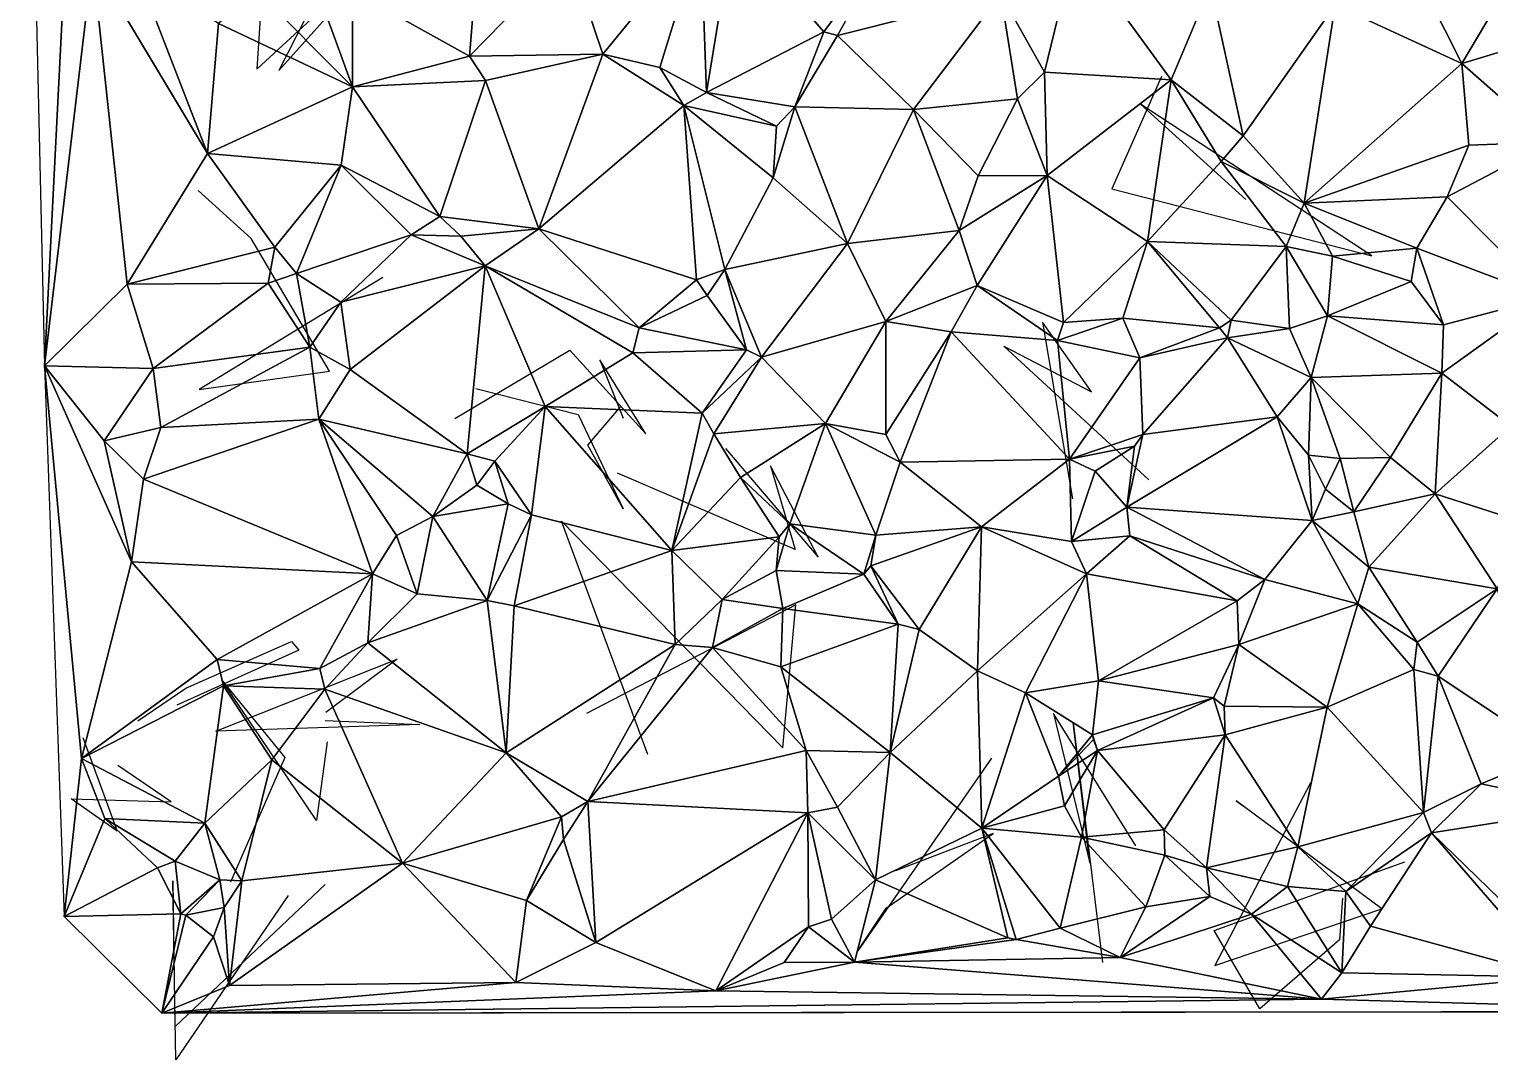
# Model space of a CAD drawing. Header units: metres. Extents: x -15.9 to 15.6, y -15.7 to 15.5.
# Drawn here: x -14.92 to -4.05, y -15.34 to -7.66 of the extents above; entities that cross this region are included whole.
import ezdxf

# ---------------------------------------------------------------- set-up
doc = ezdxf.new("R2010")
doc.units = ezdxf.units.M
doc.layers.add('CRACKS', color=1, linetype='Continuous')
doc.layers.add('STREET_MESH', color=7, linetype='Continuous')

msp = doc.modelspace()

# ---------------------------------------------------------------- linework, layer by layer
at = {"layer": 'CRACKS'}
for points in [[(-12.678, -7.211, 0.1), (-13.064, -7.972, 0.1), (-12.235, -7.046, 0.1), (-13.227, -7.959, 0.1), (-13.14, -6.635, 0.1)], [(-6.494, -8.016, 0.1), (-6.863, -8.855, 0.1), (-4.926, -9.354, 0.1), (-6.65, -8.222, 0.1), (-5.864, -8.933, 0.1)], [(-12.291, -9.514, 0.1), (-13.658, -10.349, 0.1), (-12.688, -10.213, 0.1), (-13.271, -9.225, 0.1), (-13.666, -8.865, 0.1)], [(-6.588, -11.022, 0.1), (-7.666, -10.027, 0.1), (-7.013, -10.366, 0.1), (-7.38, -9.848, 0.1), (-7.155, -11.162, 0.1)], [(-11.754, -10.565, 0.1), (-10.897, -10.055, 0.1), (-10.333, -10.678, 0.1), (-10.676, -10.128, 0.1), (-10.501, -10.563, 0.1)], [(-11.597, -10.342, 0.1), (-10.835, -10.535, 0.1), (-10.5, -11.238, 0.1), (-10.765, -10.762, 0.1), (-10.521, -10.477, 0.1)], [(-9.739, -10.788, 0.1), (-9.05, -11.598, 0.1), (-9.403, -10.917, 0.1), (-9.221, -11.541, 0.1), (-10.542, -10.972, 0.1)], [(-10.318, -13.067, 0.1), (-10.959, -11.329, 0.1), (-9.312, -13.018, 0.1), (-9.216, -11.952, 0.1), (-10.774, -12.761, 0.1)], [(-14.114, -12.817, 0.1), (-13.758, -12.573, 0.1), (-12.97, -12.226, 0.1), (-12.917, -12.29, 0.1), (-13.825, -12.701, 0.1)], [(-12.719, -12.814, 0.1), (-12.016, -12.844, 0.1), (-13.533, -12.893, 0.1), (-12.183, -12.358, 0.1), (-12.716, -12.754, 0.1)], [(-12.705, -12.972, 0.1), (-12.784, -13.56, 0.1), (-13.488, -12.513, 0.1), (-13.02, -13.09, 0.1), (-13.425, -14.018, 0.1)], [(-6.685, -13.747, 0.1), (-7.296, -12.763, 0.1), (-7.027, -13.878, 0.1), (-7.151, -12.83, 0.1), (-6.931, -14.618, 0.1)], [(-14.523, -12.94, 0.1), (-14.269, -13.638, 0.1), (-14.611, -13.397, 0.1), (-13.866, -13.419, 0.1), (-14.263, -13.15, 0.1)], [(-7.758, -13.095, 0.1), (-8.755, -14.531, 0.1), (-8.543, -14.211, 0.1), (-7.747, -13.655, 0.1), (-8.474, -13.933, 0.1)], [(-5.383, -13.278, 0.1), (-6.095, -14.639, 0.1), (-4.852, -14.218, 0.1), (-5.938, -13.412, 0.1), (-5.876, -13.457, 0.1)], [(-5.145, -14.137, 0.1), (-5.168, -14.449, 0.1), (-5.762, -14.962, 0.1), (-6.101, -14.379, 0.1), (-4.682, -13.866, 0.1)], [(-12.996, -14.118, 0.1), (-13.832, -15.342, 0.1), (-13.853, -14.009, 0.1), (-13.84, -15.096, 0.1), (-12.72, -14.037, 0.1)]]:
    msp.add_polyline3d(points, dxfattribs=at)
at = {"layer": 'STREET_MESH'}
for points in [[(-14.638, -6.783), (-14.923, -5.227), (-14.809, -10.172)], [(-14.452, -7.161), (-14.638, -6.783), (-14.809, -10.172)], [(-12.517, -7.38), (-11.644, -7.866), (-11.563, -6.857)], [(-11.644, -7.866), (-10.902, -7.107), (-11.563, -6.857)], [(-9.922, -6.956), (-10.902, -7.107), (-10.652, -7.851)], [(-10.228, -7.95), (-9.922, -6.956), (-10.652, -7.851)], [(-9.922, -6.956), (-10.228, -7.95), (-9.881, -8.135)], [(-9.68, -6.908), (-9.922, -6.956), (-9.881, -8.135)], [(-9.006, -7.685), (-9.68, -6.908), (-9.881, -8.135)], [(-9.68, -6.908), (-9.006, -7.685), (-8.533, -7.042)], [(-4.763, -6.914), (-5.201, -7.486), (-4.258, -7.919)], [(-3.659, -6.912), (-4.763, -6.914), (-4.258, -7.919)], [(-3.705, -7.754), (-3.659, -6.912), (-4.258, -7.919)], [(-9.006, -7.685), (-8.904, -7.712), (-8.533, -7.042)], [(-8.904, -7.712), (-7.688, -7.403), (-8.533, -7.042)], [(-7.139, -7.057), (-7.688, -7.403), (-7.363, -7.986)], [(-6.422, -8.041), (-7.139, -7.057), (-7.363, -7.986)], [(-6.129, -7.345), (-7.139, -7.057), (-6.422, -8.041)], [(-14.195, -9.565), (-14.452, -7.161), (-14.809, -10.172)], [(-14.452, -7.161), (-14.195, -9.565), (-13.595, -8.59)], [(-14.118, -7.242), (-14.452, -7.161), (-13.595, -8.59)], [(-10.652, -7.851), (-10.902, -7.107), (-11.644, -7.866)], [(-13.514, -7.623), (-14.118, -7.242), (-13.595, -8.59)], [(-13.23, -7.374), (-13.514, -7.623), (-12.516, -8.095)], [(-13.23, -7.374), (-12.516, -8.095), (-12.774, -7.383)], [(-12.516, -8.095), (-12.517, -7.38), (-12.774, -7.383)], [(-12.517, -7.38), (-12.516, -8.095), (-11.644, -7.866)], [(-6.129, -7.345), (-6.422, -8.041), (-5.886, -8.458)], [(-5.201, -7.486), (-6.129, -7.345), (-5.886, -8.458)], [(-7.688, -7.403), (-8.904, -7.712), (-8.34, -8.263)], [(-7.565, -8.183), (-7.688, -7.403), (-8.34, -8.263)], [(-7.688, -7.403), (-7.565, -8.183), (-7.363, -7.986)], [(-5.201, -7.486), (-5.886, -8.458), (-5.431, -8.961)], [(-4.258, -7.919), (-5.201, -7.486), (-5.431, -8.961)], [(-12.516, -8.095), (-13.514, -7.623), (-13.595, -8.59)], [(-9.223, -8.244), (-9.006, -7.685), (-9.881, -8.135)], [(-9.223, -8.244), (-8.904, -7.712), (-9.006, -7.685)], [(-8.904, -7.712), (-9.223, -8.244), (-8.34, -8.263)], [(-3.592, -8.506), (-3.705, -7.754), (-4.258, -7.919)], [(-12.516, -8.095), (-11.526, -8.046), (-11.644, -7.866)], [(-11.526, -8.046), (-10.652, -7.851), (-11.644, -7.866)], [(-11.526, -8.046), (-11.129, -9.152), (-10.652, -7.851)], [(-10.652, -7.851), (-11.129, -9.152), (-10.049, -8.232)], [(-10.228, -7.95), (-10.652, -7.851), (-10.049, -8.232)], [(-4.204, -8.529), (-4.258, -7.919), (-5.431, -8.961)], [(-3.592, -8.506), (-4.258, -7.919), (-4.204, -8.529)], [(-12.516, -8.095), (-11.866, -9.061), (-11.526, -8.046)], [(-11.526, -8.046), (-11.866, -9.061), (-11.129, -9.152)], [(-9.881, -8.135), (-10.228, -7.95), (-10.049, -8.232)], [(-7.565, -8.183), (-7.345, -8.755), (-7.363, -7.986)], [(-7.345, -8.755), (-6.422, -8.041), (-7.363, -7.986)], [(-7.345, -8.755), (-6.597, -9.246), (-6.422, -8.041)], [(-6.597, -9.246), (-6.049, -8.65), (-6.422, -8.041)], [(-6.422, -8.041), (-6.049, -8.65), (-5.886, -8.458)], [(-12.6, -8.677), (-12.516, -8.095), (-13.595, -8.59)], [(-11.866, -9.061), (-12.516, -8.095), (-12.6, -8.677)], [(-9.36, -8.386), (-9.881, -8.135), (-10.049, -8.232)], [(-9.36, -8.386), (-9.223, -8.244), (-9.881, -8.135)], [(-11.129, -9.152), (-9.956, -9.532), (-10.049, -8.232)], [(-9.744, -9.454), (-9.384, -8.771), (-10.049, -8.232)], [(-9.956, -9.532), (-9.744, -9.454), (-10.049, -8.232)], [(-9.384, -8.771), (-9.36, -8.386), (-10.049, -8.232)], [(-8.832, -9.261), (-9.223, -8.244), (-9.384, -8.771)], [(-9.223, -8.244), (-9.36, -8.386), (-9.384, -8.771)], [(-9.223, -8.244), (-8.832, -9.261), (-8.34, -8.263)], [(-8.832, -9.261), (-8, -9.164), (-8.34, -8.263)], [(-7.858, -8.757), (-7.565, -8.183), (-8.34, -8.263)], [(-8, -9.164), (-7.858, -8.757), (-8.34, -8.263)], [(-7.858, -8.757), (-7.345, -8.755), (-7.565, -8.183)], [(-5.886, -8.458), (-6.049, -8.65), (-5.431, -8.961)], [(-14.195, -9.565), (-13.095, -9.288), (-13.595, -8.59)], [(-13.095, -9.288), (-12.6, -8.677), (-13.595, -8.59)], [(-4.367, -8.913), (-4.204, -8.529), (-5.431, -8.961)], [(-4.367, -8.913), (-3.592, -8.506), (-4.204, -8.529)], [(-3.622, -9.663), (-3.592, -8.506), (-4.367, -8.913)], [(-13.095, -9.288), (-12.934, -9.484), (-12.6, -8.677)], [(-12.934, -9.484), (-12.08, -9.197), (-12.6, -8.677)], [(-12.08, -9.197), (-11.866, -9.061), (-12.6, -8.677)], [(-6.049, -8.65), (-6.597, -9.246), (-5.565, -9.284)], [(-6.049, -8.65), (-5.565, -9.284), (-5.431, -8.961)], [(-9.744, -9.454), (-8.832, -9.261), (-9.384, -8.771)], [(-7.345, -8.755), (-8, -9.164), (-7.866, -9.575)], [(-7.858, -8.757), (-8, -9.164), (-7.345, -8.755)], [(-7.223, -9.849), (-7.345, -8.755), (-7.866, -9.575)], [(-7.223, -9.849), (-6.597, -9.246), (-7.345, -8.755)], [(-4.593, -9.297), (-4.367, -8.913), (-5.431, -8.961)], [(-3.622, -9.663), (-4.367, -8.913), (-4.593, -9.297)], [(-5.565, -9.284), (-5.219, -9.355), (-5.431, -8.961)], [(-5.219, -9.355), (-4.593, -9.297), (-5.431, -8.961)], [(-11.71, -9.207), (-11.866, -9.061), (-12.08, -9.197)], [(-11.866, -9.061), (-11.71, -9.207), (-11.129, -9.152)], [(-12.08, -9.197), (-12.934, -9.484), (-12.603, -9.699)], [(-11.529, -9.427), (-12.08, -9.197), (-12.603, -9.699)], [(-11.529, -9.427), (-11.71, -9.207), (-12.08, -9.197)], [(-11.71, -9.207), (-11.529, -9.427), (-11.129, -9.152)], [(-11.529, -9.427), (-10.383, -9.888), (-11.129, -9.152)], [(-10.383, -9.888), (-9.956, -9.532), (-11.129, -9.152)], [(-8, -9.164), (-8.832, -9.261), (-8.545, -9.842)], [(-8, -9.164), (-8.545, -9.842), (-7.866, -9.575)], [(-14.195, -9.565), (-13.143, -9.557), (-13.095, -9.288)], [(-13.143, -9.557), (-12.934, -9.484), (-13.095, -9.288)], [(-9.744, -9.454), (-9.471, -10.108), (-8.832, -9.261)], [(-8.832, -9.261), (-9.471, -10.108), (-8.545, -9.842)], [(-6.597, -9.246), (-7.223, -9.849), (-6.782, -9.816)], [(-6.597, -9.246), (-6.782, -9.816), (-6.061, -9.888)], [(-5.565, -9.284), (-6.597, -9.246), (-5.975, -9.833)], [(-5.975, -9.833), (-6.597, -9.246), (-6.061, -9.888)], [(-5.541, -9.893), (-5.565, -9.284), (-5.975, -9.833)], [(-5.565, -9.284), (-5.541, -9.893), (-5.257, -9.8)], [(-5.219, -9.355), (-5.565, -9.284), (-5.257, -9.8)], [(-5.219, -9.355), (-4.635, -9.543), (-4.593, -9.297)], [(-4.635, -9.543), (-4.394, -9.868), (-4.593, -9.297)], [(-4.394, -9.868), (-3.622, -9.663), (-4.593, -9.297)], [(-12.533, -10.2), (-11.529, -9.427), (-12.603, -9.699)], [(-11.529, -9.427), (-12.533, -10.2), (-11.662, -10.828)], [(-11.529, -9.427), (-11.662, -10.828), (-11.081, -10.475)], [(-10.429, -10.076), (-11.529, -9.427), (-11.081, -10.475)], [(-11.529, -9.427), (-10.429, -10.076), (-10.383, -9.888)], [(-9.876, -9.649), (-9.744, -9.454), (-9.956, -9.532)], [(-9.876, -9.649), (-9.584, -10.052), (-9.744, -9.454)], [(-9.584, -10.052), (-9.471, -10.108), (-9.744, -9.454)], [(-4.635, -9.543), (-5.219, -9.355), (-5.257, -9.8)], [(-14, -10.193), (-14.195, -9.565), (-14.809, -10.172)], [(-13.143, -9.557), (-14.195, -9.565), (-14, -10.193)], [(-13.143, -9.557), (-14, -10.193), (-12.833, -10.032)], [(-12.934, -9.484), (-13.143, -9.557), (-12.833, -10.032)], [(-12.603, -9.699), (-12.934, -9.484), (-12.833, -10.032)], [(-10.383, -9.888), (-9.876, -9.649), (-9.956, -9.532)], [(-4.394, -9.868), (-4.635, -9.543), (-5.257, -9.8)], [(-9.584, -10.052), (-9.876, -9.649), (-10.383, -9.888)], [(-8.545, -9.842), (-8.06, -9.92), (-7.866, -9.575)], [(-8.06, -9.92), (-7.266, -9.984), (-7.866, -9.575)], [(-7.266, -9.984), (-7.223, -9.849), (-7.866, -9.575)], [(-3.893, -10.622), (-3.622, -9.663), (-4.406, -10.227)], [(-3.622, -9.663), (-4.394, -9.868), (-4.406, -10.227)], [(-12.533, -10.2), (-12.603, -9.699), (-12.833, -10.032)], [(-10.429, -10.076), (-9.584, -10.052), (-10.383, -9.888)], [(-8.545, -9.842), (-9.471, -10.108), (-8.995, -10.602)], [(-8.545, -10.683), (-8.545, -9.842), (-8.995, -10.602)], [(-8.545, -10.683), (-8.06, -9.92), (-8.545, -9.842)], [(-7.223, -9.849), (-7.266, -9.984), (-6.782, -9.816)], [(-7.266, -9.984), (-6.654, -10.112), (-6.782, -9.816)], [(-6.782, -9.816), (-6.654, -10.112), (-6.061, -9.888)], [(-6.654, -10.112), (-6.002, -9.963), (-6.061, -9.888)], [(-6.002, -9.963), (-5.975, -9.833), (-6.061, -9.888)], [(-6.002, -9.963), (-5.541, -9.893), (-5.975, -9.833)], [(-5.378, -10.259), (-5.541, -9.893), (-6.002, -9.963)], [(-5.541, -9.893), (-5.378, -10.259), (-5.257, -9.8)], [(-5.257, -9.8), (-5.378, -10.259), (-4.406, -10.227)], [(-4.394, -9.868), (-5.257, -9.8), (-4.406, -10.227)], [(-8.545, -10.683), (-8.439, -10.889), (-8.06, -9.92)], [(-8.439, -10.889), (-7.179, -10.868), (-8.06, -9.92)], [(-7.179, -10.868), (-7.266, -9.984), (-8.06, -9.92)], [(-7.179, -10.868), (-6.654, -10.112), (-7.266, -9.984)], [(-6.654, -10.112), (-6.632, -10.685), (-6.002, -9.963)], [(-6.002, -9.963), (-6.632, -10.685), (-5.631, -10.553)], [(-5.378, -10.259), (-6.002, -9.963), (-5.631, -10.553)], [(-14, -10.193), (-13.943, -10.631), (-12.833, -10.032)], [(-13.943, -10.631), (-12.768, -10.57), (-12.833, -10.032)], [(-12.768, -10.57), (-12.533, -10.2), (-12.833, -10.032)], [(-9.913, -10.525), (-10.429, -10.076), (-11.081, -10.475)], [(-9.584, -10.052), (-10.429, -10.076), (-9.913, -10.525)], [(-9.471, -10.108), (-9.584, -10.052), (-9.913, -10.525)], [(-9.827, -10.68), (-9.471, -10.108), (-9.913, -10.525)], [(-9.471, -10.108), (-9.827, -10.68), (-8.995, -10.602)], [(-6.654, -10.112), (-7.179, -10.868), (-6.632, -10.685)], [(-14.533, -13.098), (-14.809, -10.172), (-14.662, -14.275)], [(-14.533, -13.098), (-14.162, -11.632), (-14.809, -10.172)], [(-14.162, -11.632), (-14.366, -10.731), (-14.809, -10.172)], [(-14.366, -10.731), (-14, -10.193), (-14.809, -10.172)], [(-13.943, -10.631), (-14, -10.193), (-14.366, -10.731)], [(-12.533, -10.2), (-12.768, -10.57), (-11.662, -10.828)], [(-5.399, -10.837), (-5.378, -10.259), (-5.631, -10.553)], [(-5.399, -10.837), (-5.162, -10.863), (-5.378, -10.259)], [(-4.406, -10.227), (-5.378, -10.259), (-4.788, -10.855)], [(-5.378, -10.259), (-5.162, -10.863), (-4.788, -10.855)], [(-4.456, -11.125), (-4.406, -10.227), (-4.788, -10.855)], [(-4.456, -11.125), (-3.893, -10.622), (-4.406, -10.227)], [(-11.662, -10.828), (-11.456, -10.883), (-11.081, -10.475)], [(-11.456, -10.883), (-11.184, -11.283), (-11.081, -10.475)], [(-11.184, -11.283), (-10.139, -11.547), (-11.081, -10.475)], [(-10.139, -11.547), (-9.913, -10.525), (-11.081, -10.475)], [(-10.139, -11.547), (-9.827, -10.68), (-9.913, -10.525)], [(-14.073, -11.017), (-13.943, -10.631), (-14.366, -10.731)], [(-14.073, -11.017), (-12.768, -10.57), (-13.943, -10.631)], [(-12.768, -10.57), (-14.073, -11.017), (-12.368, -11.722)], [(-12.188, -11.436), (-12.768, -10.57), (-12.368, -11.722)], [(-12.768, -10.57), (-11.918, -11.294), (-11.662, -10.828)], [(-12.188, -11.436), (-11.918, -11.294), (-12.768, -10.57)], [(-9.827, -10.68), (-9.627, -11.004), (-8.995, -10.602)], [(-9.627, -11.004), (-9.259, -11.349), (-8.995, -10.602)], [(-9.259, -11.349), (-8.62, -11.433), (-8.995, -10.602)], [(-8.62, -11.433), (-8.439, -10.889), (-8.995, -10.602)], [(-8.439, -10.889), (-8.545, -10.683), (-8.995, -10.602)], [(-6.632, -10.685), (-6.752, -11.225), (-5.631, -10.553)], [(-6.752, -11.225), (-5.371, -11.324), (-5.631, -10.553)], [(-5.371, -11.324), (-5.399, -10.837), (-5.631, -10.553)], [(-3.776, -11.345), (-3.893, -10.622), (-4.456, -11.125)], [(-14.073, -11.017), (-14.366, -10.731), (-14.162, -11.632)], [(-10.139, -11.547), (-9.627, -11.004), (-9.827, -10.68)], [(-7.179, -10.868), (-6.694, -10.771), (-6.632, -10.685)], [(-6.694, -10.771), (-6.752, -11.225), (-6.632, -10.685)], [(-11.918, -11.294), (-11.591, -11.062), (-11.662, -10.828)], [(-11.591, -11.062), (-11.456, -10.883), (-11.662, -10.828)], [(-7.179, -10.868), (-8.439, -10.889), (-7.832, -11.372)], [(-7.163, -11.481), (-7.179, -10.868), (-7.832, -11.372)], [(-6.694, -10.771), (-7.179, -10.868), (-6.986, -10.956)], [(-6.986, -10.956), (-7.179, -10.868), (-7.163, -11.481)], [(-6.694, -10.771), (-6.986, -10.956), (-6.752, -11.225)], [(-5.399, -10.837), (-5.371, -11.324), (-5.271, -11.092)], [(-5.162, -10.863), (-5.399, -10.837), (-5.271, -11.092)], [(-5.061, -11.26), (-5.162, -10.863), (-5.271, -11.092)], [(-5.162, -10.863), (-5.061, -11.26), (-4.788, -10.855)], [(-5.061, -11.26), (-4.456, -11.125), (-4.788, -10.855)], [(-11.591, -11.062), (-11.357, -11.201), (-11.456, -10.883)], [(-11.456, -10.883), (-11.357, -11.201), (-11.184, -11.283)], [(-8.439, -10.889), (-8.62, -11.433), (-7.832, -11.372)], [(-6.752, -11.225), (-6.986, -10.956), (-7.163, -11.481)], [(-14.073, -11.017), (-14.162, -11.632), (-12.368, -11.722)], [(-11.918, -11.294), (-11.357, -11.201), (-11.591, -11.062)], [(-9.339, -11.447), (-9.627, -11.004), (-10.139, -11.547)], [(-9.627, -11.004), (-9.339, -11.447), (-9.259, -11.349)], [(-5.371, -11.324), (-5.061, -11.26), (-5.271, -11.092)], [(-5.061, -11.26), (-4.949, -11.672), (-4.456, -11.125)], [(-4.949, -11.672), (-3.993, -11.833), (-4.456, -11.125)], [(-3.993, -11.833), (-3.776, -11.345), (-4.456, -11.125)], [(-11.918, -11.294), (-12.188, -11.436), (-12.034, -11.871)], [(-11.514, -11.921), (-11.918, -11.294), (-12.034, -11.871)], [(-11.357, -11.201), (-11.918, -11.294), (-11.514, -11.921)], [(-11.357, -11.201), (-11.514, -11.921), (-11.184, -11.283)], [(-11.514, -11.921), (-11.312, -11.96), (-11.184, -11.283)], [(-11.312, -11.96), (-10.139, -11.547), (-11.184, -11.283)], [(-6.752, -11.225), (-7.163, -11.481), (-6.729, -11.438)], [(-5.724, -11.765), (-6.752, -11.225), (-6.729, -11.438)], [(-5.371, -11.324), (-6.752, -11.225), (-5.724, -11.765)], [(-4.949, -11.672), (-5.061, -11.26), (-5.371, -11.324)], [(-9.363, -11.698), (-8.71, -11.725), (-9.259, -11.349)], [(-9.339, -11.447), (-9.363, -11.698), (-9.259, -11.349)], [(-8.71, -11.725), (-8.62, -11.433), (-9.259, -11.349)], [(-8.62, -11.433), (-8.658, -11.662), (-7.832, -11.372)], [(-8.658, -11.662), (-8.296, -12.136), (-7.832, -11.372)], [(-8.296, -12.136), (-7.864, -12.445), (-7.832, -11.372)], [(-7.864, -12.445), (-7.052, -11.722), (-7.832, -11.372)], [(-7.052, -11.722), (-7.163, -11.481), (-7.832, -11.372)], [(-5.032, -11.944), (-5.371, -11.324), (-5.724, -11.765)], [(-5.032, -11.944), (-4.949, -11.672), (-5.371, -11.324)], [(-12.034, -11.871), (-12.188, -11.436), (-12.368, -11.722)], [(-9.763, -11.912), (-9.339, -11.447), (-10.139, -11.547)], [(-9.363, -11.698), (-9.339, -11.447), (-9.763, -11.912)], [(-8.71, -11.725), (-8.658, -11.662), (-8.62, -11.433)], [(-7.163, -11.481), (-7.052, -11.722), (-6.729, -11.438)], [(-7.052, -11.722), (-5.929, -11.924), (-6.729, -11.438)], [(-5.929, -11.924), (-5.724, -11.765), (-6.729, -11.438)], [(-13.525, -12.36), (-14.162, -11.632), (-14.533, -13.098)], [(-14.162, -11.632), (-13.525, -12.36), (-12.368, -11.722)], [(-10.139, -11.547), (-11.312, -11.96), (-10.113, -12.248)], [(-9.763, -11.912), (-10.139, -11.547), (-10.113, -12.248)], [(-13.525, -12.36), (-12.76, -12.426), (-12.368, -11.722)], [(-12.76, -12.426), (-12.401, -12.235), (-12.368, -11.722)], [(-12.401, -12.235), (-12.034, -11.871), (-12.368, -11.722)], [(-9.313, -11.979), (-9.363, -11.698), (-9.763, -11.912)], [(-9.363, -11.698), (-9.313, -11.979), (-8.71, -11.725)], [(-9.313, -11.979), (-8.454, -12.097), (-8.71, -11.725)], [(-8.454, -12.097), (-8.658, -11.662), (-8.71, -11.725)], [(-8.296, -12.136), (-8.658, -11.662), (-8.454, -12.097)], [(-7.052, -11.722), (-7.864, -12.445), (-7.505, -12.609)], [(-6.961, -12.518), (-7.052, -11.722), (-7.505, -12.609)], [(-6.961, -12.518), (-5.929, -11.924), (-7.052, -11.722)], [(-5.032, -11.944), (-4.589, -12.23), (-4.949, -11.672)], [(-4.949, -11.672), (-4.589, -12.23), (-3.993, -11.833)], [(-5.929, -11.924), (-5.918, -12.247), (-5.724, -11.765)], [(-5.918, -12.247), (-5.032, -11.944), (-5.724, -11.765)], [(-3.993, -11.833), (-4.589, -12.23), (-4.434, -12.485)], [(-3.57, -13.057), (-3.993, -11.833), (-4.434, -12.485)], [(-12.401, -12.235), (-11.514, -11.921), (-12.034, -11.871)], [(-11.514, -11.921), (-12.401, -12.235), (-11.372, -13.054)], [(-11.312, -11.96), (-11.514, -11.921), (-11.372, -13.054)], [(-11.312, -11.96), (-11.372, -13.054), (-10.113, -12.248)], [(-9.837, -12.271), (-9.763, -11.912), (-10.113, -12.248)], [(-9.313, -11.979), (-9.763, -11.912), (-9.837, -12.271)], [(-5.918, -12.247), (-5.929, -11.924), (-6.961, -12.518)], [(-5.032, -11.944), (-5.918, -12.247), (-5.26, -12.716)], [(-4.613, -12.435), (-5.032, -11.944), (-5.26, -12.716)], [(-5.032, -11.944), (-4.613, -12.435), (-4.589, -12.23)], [(-9.313, -11.979), (-9.837, -12.271), (-9.326, -12.414)], [(-8.454, -12.097), (-9.313, -11.979), (-9.326, -12.414)], [(-8.514, -13.053), (-8.454, -12.097), (-9.326, -12.414)], [(-8.514, -13.053), (-8.296, -12.136), (-8.454, -12.097)], [(-8.296, -12.136), (-8.514, -13.053), (-7.864, -12.445)], [(-12.401, -12.235), (-12.76, -12.426), (-12.722, -12.58)], [(-12.401, -12.235), (-12.722, -12.58), (-11.372, -13.054)], [(-11.372, -13.054), (-10.764, -13.417), (-10.113, -12.248)], [(-10.764, -13.417), (-9.837, -12.271), (-10.113, -12.248)], [(-9.837, -12.271), (-10.764, -13.417), (-9.139, -13.038)], [(-9.326, -12.414), (-9.837, -12.271), (-9.139, -13.038)], [(-6.105, -12.645), (-5.918, -12.247), (-6.961, -12.518)], [(-5.918, -12.247), (-6.105, -12.645), (-6.026, -12.707)], [(-5.918, -12.247), (-6.026, -12.707), (-5.26, -12.716)], [(-4.589, -12.23), (-4.613, -12.435), (-4.434, -12.485)], [(-13.477, -12.557), (-13.525, -12.36), (-14.533, -13.098)], [(-12.76, -12.426), (-13.525, -12.36), (-13.477, -12.557)], [(-12.722, -12.58), (-12.76, -12.426), (-13.477, -12.557)], [(-8.514, -13.053), (-9.326, -12.414), (-9.139, -13.038)], [(-7.864, -12.445), (-8.514, -13.053), (-7.831, -13.617)], [(-7.864, -12.445), (-7.831, -13.617), (-7.505, -12.609)], [(-4.541, -13.5), (-4.613, -12.435), (-5.26, -12.716)], [(-4.613, -12.435), (-4.541, -13.5), (-4.434, -12.485)], [(-4.434, -12.485), (-4.541, -13.5), (-4.112, -13.287)], [(-3.57, -13.057), (-4.434, -12.485), (-4.112, -13.287)], [(-13.477, -12.557), (-14.533, -13.098), (-13.615, -13.58)], [(-13.117, -13.107), (-13.477, -12.557), (-13.615, -13.58)], [(-13.117, -13.107), (-12.722, -12.58), (-13.477, -12.557)], [(-12.722, -12.58), (-13.117, -13.107), (-12.144, -13.876)], [(-12.722, -12.58), (-12.144, -13.876), (-11.372, -13.054)], [(-7.831, -13.617), (-7.26, -13.229), (-7.505, -12.609)], [(-7.006, -12.922), (-6.961, -12.518), (-7.505, -12.609)], [(-7.26, -13.229), (-7.006, -12.922), (-7.505, -12.609)], [(-7.006, -12.922), (-6.105, -12.645), (-6.961, -12.518)], [(-6.105, -12.645), (-7.006, -12.922), (-6.969, -13.038)], [(-6.02, -12.92), (-6.105, -12.645), (-6.969, -13.038)], [(-6.105, -12.645), (-6.02, -12.92), (-6.026, -12.707)], [(-6.026, -12.707), (-6.02, -12.92), (-5.26, -12.716)], [(-6.02, -12.92), (-5.479, -13.755), (-5.26, -12.716)], [(-5.479, -13.755), (-4.541, -13.5), (-5.26, -12.716)], [(-7, -12.955), (-7.006, -12.922), (-7.26, -13.229)], [(-7.006, -12.922), (-7, -12.955), (-6.969, -13.038)], [(-6.02, -12.92), (-6.969, -13.038), (-6.473, -13.629)], [(-6.158, -13.912), (-6.02, -12.92), (-6.473, -13.629)], [(-6.02, -12.92), (-6.158, -13.912), (-5.479, -13.755)], [(-10.764, -13.417), (-9.126, -13.501), (-9.139, -13.038)], [(-9.126, -13.501), (-8.906, -13.459), (-9.139, -13.038)], [(-8.906, -13.459), (-8.514, -13.053), (-9.139, -13.038)], [(-6.969, -13.038), (-7, -12.955), (-7.26, -13.229)], [(-6.969, -13.038), (-7.26, -13.229), (-7.216, -13.451)], [(-7.088, -13.684), (-6.969, -13.038), (-7.216, -13.451)], [(-6.473, -13.629), (-6.969, -13.038), (-7.088, -13.684)], [(-14.361, -13.543), (-14.533, -13.098), (-14.662, -14.275)], [(-14.533, -13.098), (-14.361, -13.543), (-13.615, -13.58)], [(-13.34, -14.009), (-13.117, -13.107), (-13.615, -13.58)], [(-12.144, -13.876), (-13.117, -13.107), (-13.34, -14.009)], [(-12.144, -13.876), (-10.96, -13.531), (-11.372, -13.054)], [(-10.96, -13.531), (-10.764, -13.417), (-11.372, -13.054)], [(-8.514, -13.053), (-8.906, -13.459), (-8.623, -14.002)], [(-8.514, -13.053), (-8.623, -14.002), (-7.831, -13.617)], [(-3.28, -13.461), (-3.57, -13.057), (-4.112, -13.287)], [(-7.26, -13.229), (-7.831, -13.617), (-7.216, -13.451)], [(-4.541, -13.5), (-4.482, -13.651), (-4.112, -13.287)], [(-4.482, -13.651), (-3.28, -13.461), (-4.112, -13.287)], [(-10.764, -13.417), (-10.96, -13.531), (-10.946, -13.701)], [(-10.704, -14.467), (-10.764, -13.417), (-10.946, -13.701)], [(-9.126, -13.501), (-10.764, -13.417), (-10.704, -14.467)], [(-8.906, -13.459), (-9.126, -13.501), (-8.623, -14.002)], [(-7.831, -13.617), (-7.088, -13.684), (-7.216, -13.451)], [(-4.482, -13.651), (-3.467, -14.637), (-3.28, -13.461)], [(-13.967, -13.912), (-14.361, -13.543), (-14.662, -14.275)], [(-14.361, -13.543), (-13.836, -13.861), (-13.615, -13.58)], [(-13.836, -13.861), (-14.361, -13.543), (-13.967, -13.912)], [(-13.836, -13.861), (-13.504, -14.002), (-13.615, -13.58)], [(-13.504, -14.002), (-13.34, -14.009), (-13.615, -13.58)], [(-11.222, -14.156), (-10.96, -13.531), (-12.144, -13.876)], [(-10.96, -13.531), (-11.222, -14.156), (-10.946, -13.701)], [(-9.126, -13.501), (-10.704, -14.467), (-9.811, -14.829)], [(-9.12, -14.35), (-9.126, -13.501), (-9.811, -14.829)], [(-9.126, -13.501), (-8.95, -14.294), (-8.623, -14.002)], [(-9.12, -14.35), (-8.95, -14.294), (-9.126, -13.501)], [(-4.541, -13.5), (-5.479, -13.755), (-5.121, -14.089)], [(-4.482, -13.651), (-4.541, -13.5), (-5.121, -14.089)], [(-11.222, -14.156), (-10.704, -14.467), (-10.946, -13.701)], [(-7.831, -13.617), (-8.623, -14.002), (-7.637, -14.434)], [(-7.248, -14.361), (-7.088, -13.684), (-7.831, -13.617)], [(-7.575, -14.445), (-7.831, -13.617), (-7.637, -14.434)], [(-7.575, -14.445), (-7.248, -14.361), (-7.831, -13.617)], [(-7.088, -13.684), (-7.248, -14.361), (-6.609, -14.202)], [(-6.469, -13.817), (-6.473, -13.629), (-7.088, -13.684)], [(-6.469, -13.817), (-7.088, -13.684), (-6.609, -14.202)], [(-6.469, -13.817), (-6.158, -13.912), (-6.473, -13.629)], [(-4.937, -14.347), (-4.482, -13.651), (-5.121, -14.089)], [(-4.482, -13.651), (-4.937, -14.347), (-3.551, -14.725)], [(-3.467, -14.637), (-4.482, -13.651), (-3.551, -14.725)], [(-6.158, -13.912), (-5.556, -14.051), (-5.479, -13.755)], [(-5.479, -13.755), (-5.556, -14.051), (-5.121, -14.089)], [(-13.794, -14.254), (-13.967, -13.912), (-14.662, -14.275)], [(-13.794, -14.254), (-13.836, -13.861), (-13.967, -13.912)], [(-13.836, -13.861), (-13.794, -14.254), (-13.504, -14.002)], [(-12.144, -13.876), (-13.431, -14.789), (-11.299, -14.767)], [(-12.144, -13.876), (-13.34, -14.009), (-13.431, -14.789)], [(-11.222, -14.156), (-12.144, -13.876), (-11.299, -14.767)], [(-6.133, -14.126), (-6.469, -13.817), (-6.609, -14.202)], [(-6.158, -13.912), (-6.469, -13.817), (-6.133, -14.126)], [(-5.824, -14.257), (-6.158, -13.912), (-6.133, -14.126)], [(-5.556, -14.051), (-6.158, -13.912), (-5.824, -14.257)], [(-13.504, -14.002), (-13.794, -14.254), (-13.757, -14.265)], [(-13.471, -14.208), (-13.504, -14.002), (-13.757, -14.265)], [(-13.504, -14.002), (-13.471, -14.208), (-13.34, -14.009)], [(-13.34, -14.009), (-13.471, -14.208), (-13.431, -14.789)], [(-8.623, -14.002), (-8.95, -14.294), (-8.779, -14.614)], [(-8.623, -14.002), (-8.779, -14.614), (-7.637, -14.434)], [(-6.801, -14.579), (-6.133, -14.126), (-6.609, -14.202)], [(-5.824, -14.257), (-6.133, -14.126), (-6.801, -14.579)], [(-5.151, -14.695), (-5.556, -14.051), (-5.824, -14.257)], [(-5.556, -14.051), (-5.151, -14.695), (-5.121, -14.089)], [(-5.151, -14.695), (-4.937, -14.347), (-5.121, -14.089)], [(-13.55, -14.425), (-13.471, -14.208), (-13.757, -14.265)], [(-13.471, -14.208), (-13.55, -14.425), (-13.431, -14.789)], [(-10.704, -14.467), (-11.222, -14.156), (-11.299, -14.767)], [(-7.248, -14.361), (-6.801, -14.579), (-6.609, -14.202)], [(-13.794, -14.254), (-14.662, -14.275), (-13.935, -14.994)], [(-13.757, -14.265), (-13.794, -14.254), (-13.935, -14.994)], [(-13.55, -14.425), (-13.757, -14.265), (-13.935, -14.994)], [(-9.303, -14.616), (-9.12, -14.35), (-9.811, -14.829)], [(-9.12, -14.35), (-9.303, -14.616), (-8.779, -14.614)], [(-8.95, -14.294), (-9.12, -14.35), (-8.779, -14.614)], [(-5.824, -14.257), (-6.801, -14.579), (-5.302, -14.891)], [(-5.151, -14.695), (-5.824, -14.257), (-5.302, -14.891)], [(-4.937, -14.347), (-5.151, -14.695), (-3.551, -14.725)], [(-13.431, -14.789), (-13.55, -14.425), (-13.935, -14.994)], [(-8.779, -14.614), (-7.575, -14.445), (-7.637, -14.434)], [(-7.575, -14.445), (-8.779, -14.614), (-6.801, -14.579)], [(-7.248, -14.361), (-7.575, -14.445), (-6.801, -14.579)], [(-9.811, -14.829), (-10.704, -14.467), (-11.299, -14.767)], [(-8.779, -14.614), (-9.811, -14.829), (-5.302, -14.891)], [(-8.779, -14.614), (-9.303, -14.616), (-9.811, -14.829)], [(-6.801, -14.579), (-8.779, -14.614), (-5.302, -14.891)], [(-11.299, -14.767), (-13.431, -14.789), (-13.935, -14.994)], [(-9.811, -14.829), (-11.299, -14.767), (-13.935, -14.994)], [(-3.551, -14.725), (-5.151, -14.695), (-5.302, -14.891)], [(-2.031, -14.982), (-3.551, -14.725), (-5.302, -14.891)], [(-5.302, -14.891), (-9.811, -14.829), (-13.935, -14.994)], [(-2.031, -14.982), (-5.302, -14.891), (-13.935, -14.994)], [(8.931, -14.973), (-2.031, -14.982), (-13.935, -14.994)]]:
    msp.add_3dface(points, dxfattribs=at)

doc.saveas('drawing.dxf')
